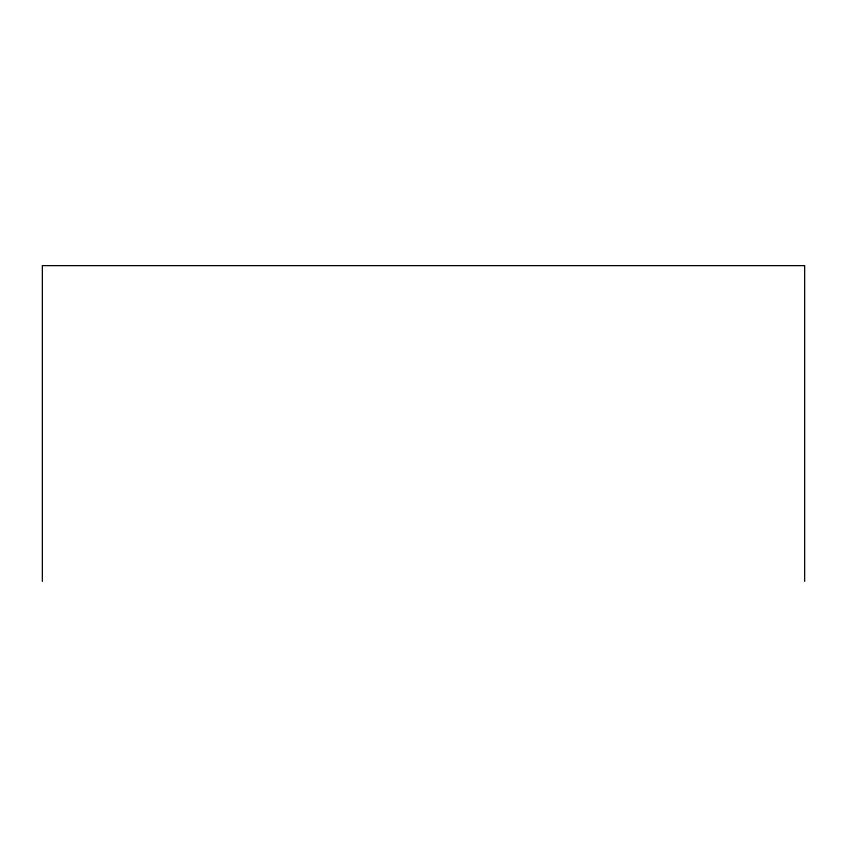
<?xml version="1.0" encoding="UTF-8"?>
<svg xmlns="http://www.w3.org/2000/svg" width="847" height="847" viewBox="0 0 847 847"><rect width="100%" height="100%" fill="white"/><g stroke="black" fill="none" stroke-linecap="round" stroke-linejoin="round"><path stroke-width="1.27" d="M804.65 581.37L804.65 265.63L42.35 265.63L42.35 581.37"/></g></svg>
